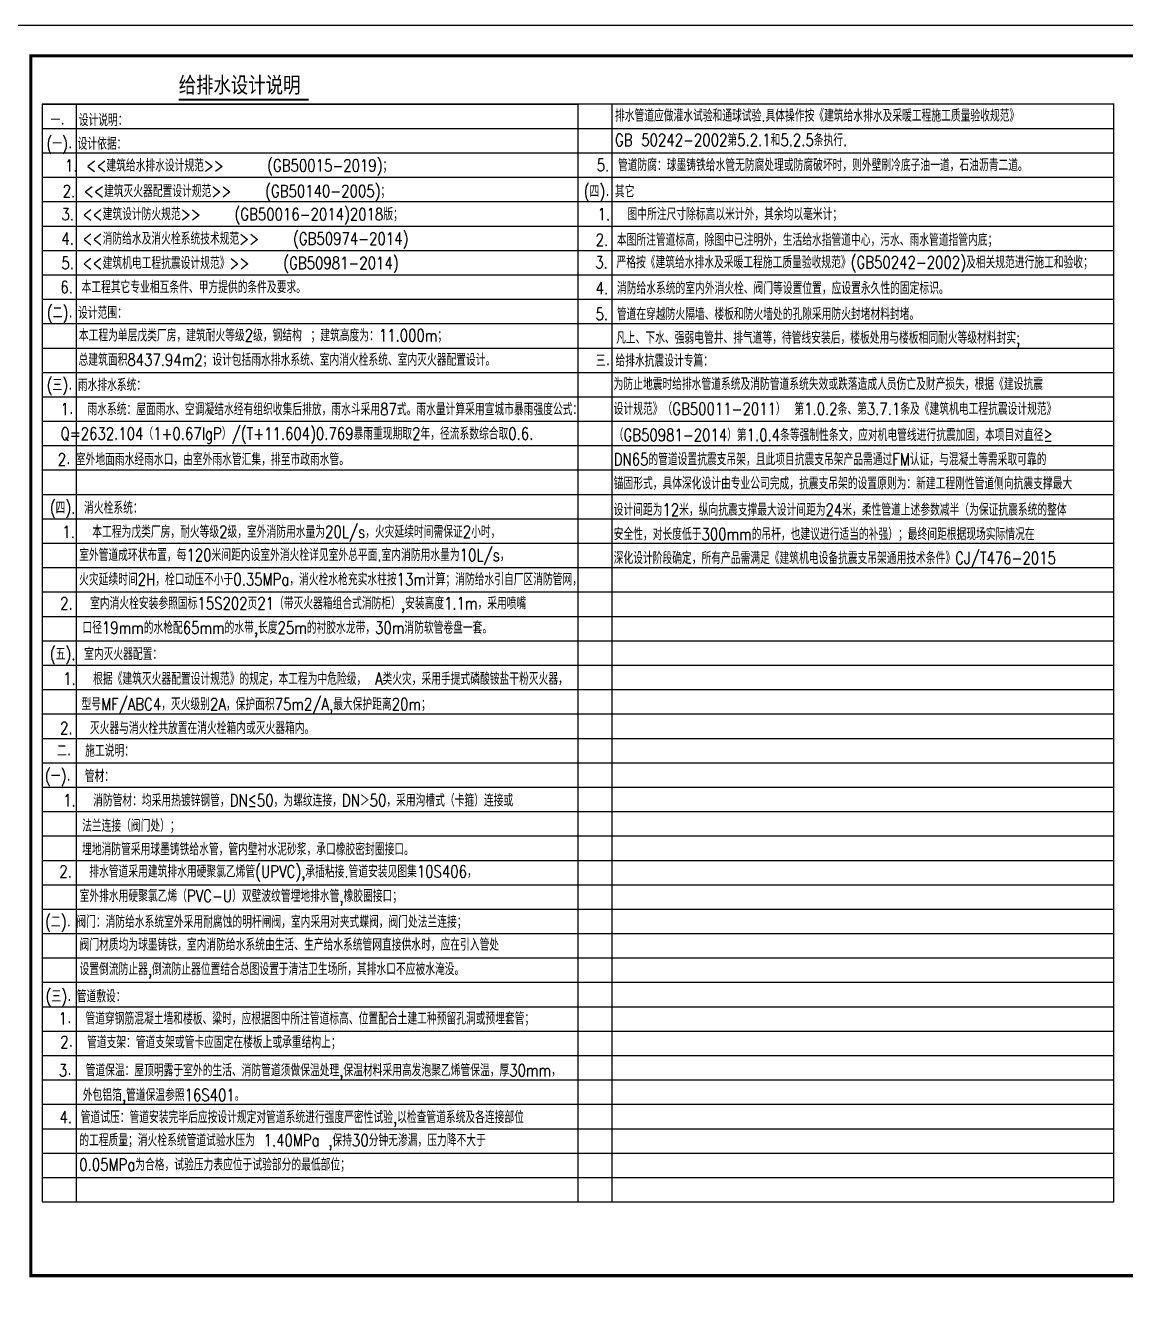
# Model space of a CAD drawing. Extents: x 4150464 to 4450492, y 483482 to 853422.
# Drawn here: x 4250606 to 4286699, y 811897 to 853422 of the extents above; entities that cross this region are included whole.
import ezdxf

# ---------------------------------------------------------------- set-up
doc = ezdxf.new("R2010")
doc.units = 0
doc.header["$LTSCALE"] = 1000
doc.header["$MEASUREMENT"] = 0
for name, color, linetype in [('D', 4, 'Continuous'), ('PUB_TEXT', 7, 'Continuous'), ('TWT_DIM', 3, 'Continuous'), ('WIRE-照明', 120, 'Continuous')]:
    doc.layers.add(name, color=color, linetype=linetype)
doc.styles.add('-黑体', font='simhei.ttf', dxfattribs={"width": 0.8})
doc.styles.add('HZTXT', font='txt', dxfattribs={"width": 0.7, "height": 300, "bigfont": 'HZTXT'})

msp = doc.modelspace()

# ---------------------------------------------------------------- linework, layer by layer
at = {"color": 3}
msp.add_lwpolyline([(4248288, 811422), (4248288, 853422), (4307688, 853422), (4307688, 811422)], close=True, dxfattribs=at)
at = {"const_width": 100}
msp.add_lwpolyline([(4250788, 812422), (4306688, 812422), (4306688, 852422), (4250788, 852422)], close=True, dxfattribs=at)
at = {"layer": 'PUB_TEXT', "color": 5}
for p, q in [((4251157, 850841), (4268730, 850841)), ((4251157, 850841), (4251157, 814841)), ((4252272, 850841), (4252272, 814841)), ((4268730, 850841), (4268730, 814841)), ((4269845, 850841), (4269845, 814841)), ((4251157, 850041), (4268730, 850041)), ((4268730, 850041), (4286302, 850041)), ((4251157, 849241), (4268730, 849241)), ((4268730, 849241), (4286302, 849241)), ((4251157, 848441), (4268730, 848441)), ((4268730, 848441), (4286302, 848441)), ((4251157, 847641), (4268730, 847641)), ((4268730, 847641), (4286302, 847641)), ((4251157, 846841), (4268730, 846841)), ((4268730, 846841), (4286302, 846841)), ((4251157, 846041), (4268730, 846041)), ((4268730, 846041), (4286302, 846041)), ((4251157, 845241), (4268730, 845241)), ((4268730, 845241), (4286302, 845241)), ((4251157, 844441), (4268730, 844441)), ((4268730, 844441), (4286302, 844441)), ((4251157, 843641), (4286302, 843641)), ((4268730, 843641), (4286302, 843641)), ((4251157, 842841), (4286302, 842841)), ((4268730, 842841), (4286302, 842841)), ((4269845, 842841), (4269845, 836441)), ((4251157, 842041), (4286302, 842041)), ((4251157, 841241), (4286302, 841241)), ((4251157, 840441), (4286302, 840441)), ((4251157, 839641), (4286302, 839641)), ((4251157, 838841), (4286302, 838841)), ((4251157, 838041), (4286302, 838041)), ((4251157, 837241), (4286302, 837241)), ((4251157, 836441), (4286302, 836441)), ((4251157, 835641), (4286302, 835641)), ((4251157, 834841), (4286302, 834841)), ((4251157, 834041), (4286302, 834041)), ((4251157, 833241), (4286302, 833241)), ((4251157, 832441), (4286302, 832441)), ((4251157, 831641), (4286302, 831641)), ((4251157, 830841), (4286302, 830841)), ((4251157, 830041), (4286302, 830041)), ((4251157, 829241), (4286302, 829241)), ((4251157, 828441), (4286302, 828441)), ((4251157, 827641), (4286302, 827641)), ((4251157, 826841), (4286302, 826841)), ((4251157, 826041), (4286302, 826041)), ((4251157, 826041), (4286302, 826041)), ((4251157, 825241), (4286302, 825241)), ((4251157, 825241), (4286302, 825241)), ((4251157, 824441), (4286302, 824441)), ((4251157, 823641), (4286302, 823641)), ((4251157, 822841), (4286302, 822841)), ((4251157, 822041), (4286302, 822041)), ((4251157, 821241), (4286302, 821241)), ((4251157, 820441), (4286302, 820441)), ((4251157, 819641), (4286302, 819641)), ((4251157, 818841), (4286302, 818841)), ((4251157, 818841), (4286302, 818841)), ((4251157, 818041), (4286302, 818041)), ((4251157, 818041), (4286302, 818041)), ((4251157, 817241), (4286302, 817241)), ((4251157, 816441), (4286302, 816441)), ((4251157, 816441), (4286302, 816441)), ((4251157, 815641), (4286302, 815641)), ((4251157, 814841), (4268730, 814841)), ((4251157, 814841), (4286302, 814841))]:
    msp.add_line(p, q, dxfattribs=at)
at = {"layer": 'TWT_DIM', "const_width": 70}
msp.add_lwpolyline([(4255637, 850984), (4259900, 850984)], dxfattribs=at)
at = {"layer": 'WIRE-照明', "color": 2, "const_width": 40}
for points in [[(4251157, 850841), (4268730, 850841), (4268730, 814841)], [(4251157, 814841), (4251157, 850841)], [(4268730, 850841), (4286302, 850841), (4286302, 814841), (4268730, 814841), (4268730, 850841)], [(4268730, 814841), (4251157, 814841)]]:
    msp.add_lwpolyline(points, dxfattribs=at)

# ---------------------------------------------------------------- texts
at = {"layer": 'D', "style": 'HZTXT', "width": 0.8}
for s, p in [('一． 设计说明：', (4251432, 850117, -1760)), ('排水管道应做灌水试验和通球试验.具体操作按《建筑给水排水及采暖工程施工质量验收规范》', (4269948, 850263)), ('(一)．设计依据：', (4251297, 849341, -1760)), ('GB 50242-2002第5.2.1和5.2.5条执行.', (4269948, 849463)), ('1. <<建筑给水排水设计规范>>    (GB50015-2019)；', (4251909, 848626, -1760)), ('5. 管道防腐：球墨铸铁给水管无防腐处理或防腐破坏时，则外壁刷冷底子油一道，石油沥青二道。', (4269349, 848639, -3520)), ('2. <<建筑灭火器配置设计规范>>   (GB50140-2005)；', (4251832, 847786, -1760)), ('(四)．其它', (4268921, 847778, -1760)), ('1.  图中所注尺寸除标高以米计外，其余均以毫米计；', (4269377, 847029, -1760)), ('2. 本图所注管道标高，除图中已注明外，生活给水指管道中心，污水、雨水管道指管内底；', (4269313, 846188, -1760)), ('3. 严格按《建筑给水排水及采暖工程施工质量验收规范》(GB50242-2002)及相关规范进行施工和验收；', (4269300, 845452)), ('6. 本工程其它专业相互条件、甲方提供的条件及要求。', (4251754, 844637, -1760)), ('(二)．设计范围：', (4251312, 843797, -1760)), ('5. 管道在穿越防火隔墙、楼板和防火墙处的孔隙采用防火封堵材料封堵。', (4269312, 843754)), ('凡上、下水、强弱电管井、排气道等，待管线安装后，楼板处用与楼板相同耐火等级材料封实;', (4269985, 842978, 184800)), ('三．给排水抗震设计专篇：', (4269322, 842227)), ('(三)．雨水排水系统：', (4251304, 841429, -1760)), ('为防止地震时给排水管道系统及消防管道系统失效或跌落造成人员伤亡及财产损失，根据《建设抗震', (4269905, 841460)), ('1． 雨水系统：屋面雨水、空调凝结水经有组织收集后排放，雨水斗采用87式。雨水量计算采用宣城市暴雨强度公式：', (4251764, 840634, -1760)), ('设计规范》（GB50011-2011） 第1.0.2条、第3.7.1条及《建筑机电工程抗震设计规范》', (4269905, 840646)), ('Q=2632.104（1+0.67lgP）/(T+11.604)0.769暴雨重现期取2年，径流系数综合取0.6.', (4251764, 839834, -1760)), ('（GB50981-2014）第1.0.4条等强制性条文，应对机电管线进行抗震加固，本项目对直径≥', (4269905, 839790)), ('2．室外地面雨水经雨水口，由室外雨水管汇集，排至市政雨水管。', (4251668, 838988, -1760)), ('DN65的管道设置抗震支吊架，且此项目抗震支吊架产品需通过FM认证，与混凝土等需采取可靠的', (4269905, 838993)), ('锚固形式，具体深化设计由专业公司完成，抗震支吊架的设置原则为：新建工程刚性管道侧向抗震支撑最大', (4269905, 838203)), ('(四). 消火栓系统：', (4251407, 837404, -1760)), ('设计间距为12米，纵向抗震支撑最大设计间距为24米，柔性管道上述参数减半（为保证抗震系统的整体', (4269905, 837339)), ('安全性，对长度低于300mm的吊杆，也建议进行适当的补强）；最终间距根据现场实际情况在', (4269905, 836538)), ('室外管道成环状布置，每120米间距内设室外消火栓详见室外总平面.室内消防用水量为10L/s，', (4252372, 835854, -1760)), ('深化设计阶段确定，所有产品需满足《建筑机电设备抗震支吊架通用技术条件》CJ/T476-2015', (4269905, 835755)), ('火灾延续时间2H，栓口动压不小于0.35MPa，消火栓水枪充实水柱按13m计算；消防给水引自厂区消防管网，', (4252372, 835054, -1760)), ('2.  室内消火栓安装参照国标15S202页21（带灭火器箱组合式消防柜）,安装高度1.1m，采用喷嘴', (4251748, 834269, -1760)), ('口径19mm的水枪配65mm的水带,长度25m的衬胶水龙带，30m消防软管卷盘一套。', (4252479, 833469, -1760)), ('(五). 室内灭火器配置：', (4251408, 832607, -1760)), ('1.  根据《建筑灭火器配置设计规范》的规定，本工程为中危险级， A类火灾，采用手提式磷酸铵盐干粉灭火器，', (4251847, 831795, -1760)), ('型号MF/ABC4，灭火级别2A，保护面积75m2/A,最大保护距离20m；', (4252448, 830962, -1760)), ('2.  灭火器与消火栓共放置在消火栓箱内或灭火器箱内。', (4251743, 830180, -1760)), ('二． 施工说明：', (4251644, 829434, -1760)), ('(一)． 管材：', (4251248, 828605, -1760)), ('1.  消防管材：均采用热镀锌钢管，DN≤50，为螺纹连接，DN＞50，采用沟槽式（卡箍）连接或', (4251848, 827806, -1760)), ('法兰连接（阀门处）；', (4252468, 826976, -1760)), ('2.  排水管道采用建筑排水用硬聚氯乙烯管(UPVC),承插粘接.管道安装见图集10S406，', (4251723, 825475, -1760)), ('室外排水用硬聚氯乙烯（PVC-U）双壁波纹管埋地排水管,橡胶圈接口；', (4252386, 824675, -1760)), ('(三)．管道敷设：', (4251269, 821382, -1760)), ('1． 管道穿钢筋混凝土墙和楼板、粱时，应根据图中所注管道标高、位置配合土建工种预留孔洞或预埋套管；', (4251699, 820655, -3520)), ('2． 管道支架：管道支架或管卡应固定在楼板上或承重结构上；', (4251750, 819878, -3520)), ('3． 管道保温：屋顶明露于室外的生活、消防管道须做保温处理,保温材料采用高发泡聚乙烯管保温，厚30mm，', (4251703, 818957)), ('外包铝箔,管道保温参照16S401。', (4252492, 818147)), ('4. 管道试压：管道安装完毕后应按设计规定对管道系统进行强度严密性试验,以检查管道系统及各连接部位', (4251727, 817420)), ('的工程质量；消火栓系统管道试验水压为 1.40MPa ,保持30分钟无渗漏，压力降不大于', (4252375, 816663)), ('0.05MPa为合格，试验压力表应位于试验部分的最低部位；', (4252375, 815863))]:
    msp.add_text(s, height=400, dxfattribs=at).set_placement(p)
at = {"layer": 'D', "color": 2, "style": 'HZTXT', "width": 0.8}
for s, p in [('3. <<建筑设计防火规范>>   (GB50016-2014)2018版；', (4251787, 847029, -1760)), ('4. <<消防给水及消火栓系统技术规范>>   (GB50974-2014)', (4251787, 846229, -1760)), ('5. <<建筑机电工程抗震设计规范》>>   (GB50981-2014)', (4251787, 845429, -1760)), ('4. 消防给水系统的室内外消火栓、阀门等设置位置，应设置永久性的固定标识。', (4269316, 844604)), ('本工程为单层戊类厂房，建筑耐火等级2级，钢结构 ；建筑高度为：11.000m；', (4252362, 843055, -1760)), ('总建筑面积8437.94m2；设计包括雨水排水系统、室内消火栓系统、室内灭火器配置设计。', (4252352, 842255, -1760)), ('1.  本工程为戊类厂房，耐火等级2级，室外消防用水量为20L/s，火灾延续时间需保证2小时，', (4251821, 836615, -1760)), ('埋地消防管采用球墨铸铁给水管，管内壁衬水泥砂浆，承口橡胶密封圈接口。', (4252468, 826206, -1760)), ('(二)．阀门：消防给水系统室外采用耐腐蚀的明杆闸阀，室内采用对夹式蝶阀，阀门处法兰连接；', (4251254, 823826, -1760)), ('阀门材质均为球墨铸铁，室内消防给水系统由生活、生产给水系统管网直接供水时，应在引入管处', (4252386, 823075, -1760)), ('设置倒流防止器,倒流防止器位置结合总图设置于清洁卫生场所，其排水口不应被水淹没。', (4252386, 822275, -1760))]:
    msp.add_text(s, height=400, dxfattribs=at).set_placement(p)
at = {"layer": 'PUB_TEXT', "style": '-黑体', "width": 0.8}
msp.add_text('给排水设计说明', height=522.8, dxfattribs=at).set_placement((4255637, 851207, 0))

doc.saveas('drawing.dxf')
